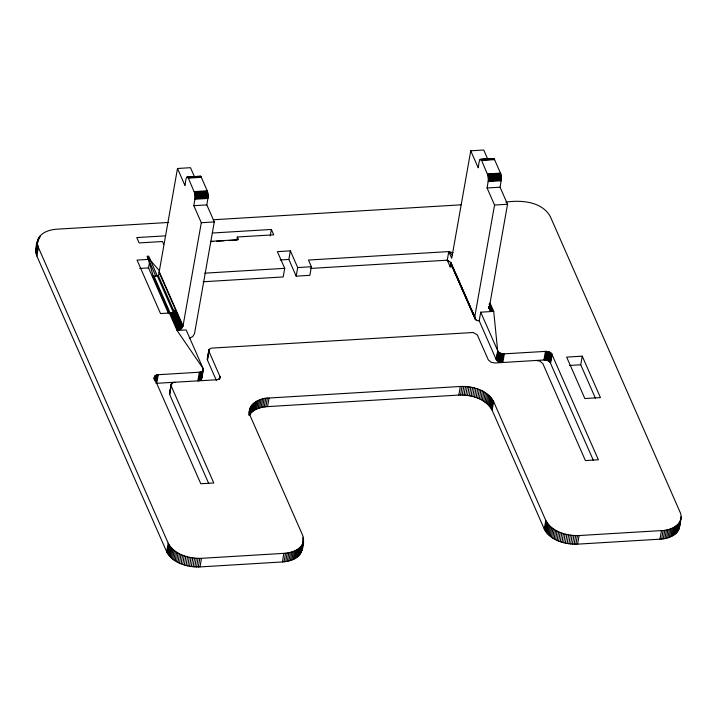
<?xml version="1.0" encoding="UTF-8"?>
<svg xmlns="http://www.w3.org/2000/svg" width="717" height="717" viewBox="0 0 717 717"><rect width="100%" height="100%" fill="white"/><g stroke="black" fill="none" stroke-linecap="round" stroke-linejoin="round"><path stroke-width="1.08" d="M505.835 202.113C521.241 199.926 541.819 201.378 550.324 216.588L680.137 512.305C684.995 523.535 670.933 530.903 661.486 530.58L579.103 535.545C566.753 536.002 552.036 532.023 545.789 520.408L493.637 401.619C487.39 390.003 472.682 386.024 460.323 386.481L269.054 398.016C259.608 397.684 245.546 405.06 250.403 416.29L302.547 535.079C304.743 541.873 303.318 550.504 298.604 555.944C294.275 560.04 288.171 561.554 282.373 561.949L199.998 566.914C187.639 567.371 172.922 563.383 166.676 551.776L36.863 256.05C34.828 249.274 36.074 240.598 40.806 235.185C45.144 231.089 51.239 229.574 57.037 229.18L168.683 222.449M302.036 548.048L301.857 550.19M174.419 312.262L158.466 275.928L155.768 276.117L147.048 256.238L148.652 256.148L173.505 312.773L160.518 313.562L137.046 260.092L150.041 259.312L147.89 257.484L153.268 276.269L177.072 330.501L180.666 329.246L183.032 325.885L201.307 222.718L193.823 205.671L195.123 197.883L194.8 193.366L188.347 178.121C185.479 174.159 185.434 185.031 184.977 185.524L177.493 168.486L190.489 167.697L194.45 176.723M189.297 338.227L192.739 336.596L194.504 333.701L214.293 221.929L206.819 204.892L208.109 197.094L207.455 191.322L201.127 176.902L200.428 176.212L199.559 176.812M536.137 360.49L539.901 361.108L542.805 363.519L585.404 460.565L598.399 459.785L551.507 353.454L549.231 351.966L546.22 351.348L504.338 353.839L502.814 362.435L499.05 361.825L496.155 359.405L479.198 320.786C476.93 321.108 474.224 319.316 474.762 316.797L494.551 205.035L487.076 187.988L488.367 180.2L488.053 175.683L481.6 160.438C478.723 156.476 478.687 167.348 478.23 167.841L470.746 150.803L483.742 150.014L487.703 159.04M496.155 359.405L497.67 350.81L493.717 311.402C491.441 311.725 488.734 309.932 489.281 307.423L507.546 204.246L500.072 187.209L501.362 179.411L500.708 173.639L494.372 159.219L493.681 158.529L493.009 158.815M310.273 268.445L447.265 260.181L450.957 262.565L450.195 266.867L452.427 266.715M153.268 276.269L154.012 276.179L177.825 330.412L186.169 329.954L203.126 368.574C204.076 370.814 201.28 372.284 199.389 372.222L158.26 374.704C156.369 374.65 153.572 376.111 154.531 378.361L200.796 483.76L213.791 482.98L171.193 385.934C170.234 383.685 173.03 382.224 174.921 382.278M208.683 483.401L169.669 394.529L169.535 393.113L170.359 391.894M216.462 380.637L207.473 360.158L207.5 358.303M593.282 460.197L549.984 362.049L547.707 360.561L544.696 359.943L495.008 362.972L491.253 362.363L488.349 359.943L477.298 334.893L473.184 332.509L211.318 348.13L209.301 349.296L208.835 351.079L219.778 376.138C220.737 378.388 217.941 379.849 216.05 379.795L156.745 383.299L158.26 374.704M37.822 239.908L37.454 244.165L38.386 247.455L168.199 543.181C174.446 554.788 189.163 558.776 201.522 558.319L283.896 553.354C291.532 552.897 301.283 549.966 303.381 541.586M250.708 406.736L249.184 415.34C252.976 409.156 260.728 407.086 267.531 406.611L458.799 395.076C471.159 394.619 485.866 398.607 492.122 410.214L544.266 529.003C550.513 540.618 565.229 544.597 577.588 544.149L659.963 539.175C668.387 538.951 680.406 534.407 679.546 524.19M158.466 275.928L177.493 168.486M175.163 311.438L175.459 309.61L173.855 311.886L170.404 313.517L172.636 313.401M35.886 250.6L37.553 240.939M35.85 251.676L38.198 238.895M35.931 252.76L37.454 244.165M38.118 241.136L38.691 237.91M36.128 253.863L37.651 245.259M38.906 239.111L39.292 236.96M36.442 254.956L37.965 246.361M39.614 238.196L40 236.054M36.863 256.05L38.386 247.455M168.405 313.221L148.518 267.907L149.468 262.539M154.012 379.096L154.397 376.945M154.182 378.657L154.567 376.506M154.272 379.32L154.845 376.093M154.46 380.028L155.222 375.726M154.738 380.781L155.688 375.403M155.284 380.512L156.234 375.134M155.714 381.381L156.862 374.928M156.019 383.38L157.543 374.785M169.472 393.57L171.229 384.079M169.517 394.045L171.04 385.45M169.669 394.529L171.506 383.667M171.497 385.45L171.883 383.299M166.676 551.776L168.199 543.181M167.213 552.87L168.737 544.266M199.389 372.222L197.865 380.826C203.933 380.861 201.818 372.589 203.278 369.049M167.859 553.945L169.382 545.35M198.591 380.745L200.115 372.15M199.272 380.602L200.796 371.998M168.603 555.003L170.126 546.408M199.9 380.395L201.414 371.791M200.446 380.127L201.97 371.523M169.463 556.042L170.987 547.447M200.912 379.804L202.436 371.2M201.289 379.436L203.126 368.574L177.072 330.501M201.567 379.024L203.323 369.524M170.413 557.064L171.937 548.469M171.462 558.05L172.985 549.455M207.267 359.199L208.853 350.138M207.312 359.674L209.023 349.699M207.473 360.158L209.301 349.296M172.6 559L174.123 550.405M173.828 559.923L175.351 551.319M175.127 560.793L176.651 552.198M176.507 561.626L178.031 553.022M177.959 562.406L179.483 553.802M179.474 563.132L180.998 554.537M236.771 240.222L237.336 237.004L273.724 234.809L271.376 229.458L212.411 233.016M181.042 563.804L182.566 555.209M182.665 564.422L184.188 555.818M184.323 564.969L185.846 556.374M186.017 565.462L187.54 556.867M219.214 379.365L219.778 376.138M219.554 378.773L219.94 376.622M219.608 379.248L219.985 377.097M187.746 565.883L189.27 557.288M189.494 566.242L191.018 557.647M191.251 566.538L192.774 557.934M193.025 566.753L194.54 558.158M194.782 566.905L196.306 558.301M196.539 566.977L198.062 558.382M198.277 566.986L199.801 558.382M199.998 566.914L201.522 558.319M270.228 235.911L271.376 229.458M249.193 411.925L249.579 409.774M249.077 413.037L249.839 408.735M249.077 414.166L250.215 407.722M249.095 415.143L249.471 413.001M249.785 414.39L251.308 405.795M250.493 413.476L252.017 404.881M251.308 412.607L252.832 404.012M252.223 411.791L253.746 403.187M253.226 411.011L254.75 402.416M254.338 410.294L255.852 401.699M255.521 409.631L257.045 401.036M256.794 409.022L258.317 400.427M258.147 408.484L259.671 399.88M259.572 408L261.096 399.405M453.01 252.707L448.779 251.586L308.453 260.047L311.393 266.733L309.869 275.328L296.175 276.153L297.698 267.558L290.367 250.851L277.371 251.631L284.712 268.337L283.188 276.941L203.117 281.763M261.06 407.588L262.583 398.984M262.61 407.238L264.125 398.634M296.175 276.153L288.843 259.446L290.367 250.851M264.206 406.96L265.729 398.356M265.855 406.745L267.369 398.15M267.531 406.611L269.054 398.016M282.373 561.949L283.896 553.354M284.057 561.814L285.581 553.21M285.707 561.599L287.23 553.004M287.302 561.321L288.826 552.726M288.852 560.972L290.376 552.377M290.34 560.56L291.864 551.965M291.765 560.076L293.28 551.481M293.11 559.529L294.633 550.934M294.382 558.928L295.906 550.333M295.574 558.265L297.098 549.661M296.677 557.539L298.2 548.944M297.689 556.768L299.213 548.173M298.604 555.944L300.127 547.349M299.41 555.083L300.934 546.479M300.118 554.169L301.642 545.574M302.906 539.417L303.282 537.275M300.719 553.219L302.529 543.737M302.915 541.586L303.479 538.368M301.212 552.242L303.56 539.453M301.588 551.23L303.524 540.528M450.195 266.867L447.265 260.181L448.779 251.586L452.579 255.171M470.746 150.803L451.719 258.272L448.779 251.586M458.799 395.076L460.323 386.481M460.511 395.004L462.035 386.409M462.25 395.013L463.774 386.418M464.007 395.094L465.53 386.49M465.772 395.237L467.296 386.642M479.198 320.786L480.722 312.191L492.982 311.402L489.388 303.219M467.538 395.461L469.061 386.857M469.303 395.748L470.827 387.153M471.051 396.107L472.566 387.512M472.772 396.528L474.296 387.933M474.475 397.021L475.989 388.426M476.133 397.577L477.656 388.972M477.755 398.186L479.27 389.591M479.323 398.858L480.847 390.263M480.829 399.593L482.353 390.989M482.281 400.373L483.805 391.769M483.661 401.197L485.185 392.602M484.97 402.076L486.493 393.472M486.198 402.99L487.712 394.386M487.336 403.94L488.86 395.345M488.385 404.926L489.908 396.331M496.415 359.88L497.939 351.276L480.722 312.191M496.773 360.337L497.939 351.276M497.231 360.768L498.754 352.164L498.297 351.733M489.335 405.947L490.858 397.343M497.768 361.162L499.292 352.567L498.754 352.164M490.186 406.987L491.71 398.392M498.378 361.52L499.901 352.916L499.292 352.567M490.939 408.045L492.462 399.45M499.05 361.825L500.574 353.221L499.901 352.916M499.776 362.076L501.291 353.472L500.574 353.221M491.584 409.129L493.108 400.525M492.122 410.214L493.637 401.619M500.52 362.264L502.043 353.66L501.291 353.472M501.291 362.39L502.814 353.786L504.338 353.839M502.061 362.443L503.585 353.848M543.943 359.952L545.467 351.357M544.696 359.943L546.22 351.348M545.467 359.997L546.99 351.402M546.237 360.122L547.761 351.527M546.99 360.31L548.505 351.715M547.707 360.561L549.231 351.966M548.38 360.866L549.903 352.271M548.989 361.225L550.513 352.63M549.527 361.619L551.05 353.024M549.984 362.049L551.507 353.454M550.342 362.506L551.866 353.911M550.611 362.981L552.126 354.386M544.266 529.003L545.789 520.408M544.795 530.096L546.318 521.501M545.44 531.172L546.963 522.576M546.193 532.238L547.716 523.634M547.044 533.278L548.568 524.683M548.003 534.29L549.527 525.695M549.052 535.276L550.566 526.681M550.19 536.235L551.714 527.64M595.37 398.114L580.734 364.765L582.258 356.17L566.663 357.111L584.848 398.544L600.443 397.603L582.258 356.17M551.409 537.15L552.932 528.554M552.717 538.028L554.241 529.424M554.098 538.852L555.621 530.257M555.55 539.632L557.073 531.037M557.064 540.358L558.579 531.763M558.633 541.03L560.156 532.435M560.246 541.649L561.769 533.054M561.913 542.204L563.437 533.6M563.607 542.688L565.13 534.093M565.337 543.119L566.86 534.524M567.084 543.477L568.608 534.873M568.841 543.764L570.365 535.169M570.607 543.979L572.13 535.384M572.372 544.131L573.896 535.536M574.129 544.212L575.652 535.608M575.868 544.212L577.391 535.617M577.588 544.149L579.103 535.545M659.963 539.175L661.486 530.58M661.648 539.041L663.171 530.446M663.288 538.834L664.811 530.23M664.892 538.557L666.416 529.953M666.443 538.207L667.957 529.603M667.93 537.786L669.445 529.191M669.346 537.311L670.87 528.707M670.7 536.764L672.223 528.169M671.972 536.155L673.496 527.56M673.164 535.491L674.688 526.896M674.267 534.774L675.79 526.17M675.28 534.004L676.803 525.4M676.194 533.179L677.708 524.584M677 532.31L678.524 523.715M677.708 531.396L679.232 522.801M678.309 530.455L679.833 521.851M678.802 529.469L680.325 520.874M679.178 528.456L681.15 516.688M679.447 527.416L681.114 517.764M36.298 248.503L37.167 246.505M187.2 176.982L200.428 176.212M480.453 159.299L493.681 158.529M186.976 177.081L200.661 176.337M480.229 159.398L493.914 158.654M186.761 177.287L192.174 176.956M195.427 176.758L199.756 176.499M480.014 159.604L488.68 159.075M187.899 177.35L200.894 176.57M481.152 159.667L494.147 158.887M188.732 177.466L191.986 177.269M486.314 159.515L488.483 159.389M188.132 177.691L201.127 176.902M481.385 160.008L494.372 159.219M188.347 178.121L201.343 177.341M481.6 160.438L494.596 159.649M194.262 191.591L207.249 190.803M487.506 173.899L500.502 173.12M194.459 192.102L207.455 191.322M487.712 174.419L500.708 173.639M194.639 192.703L207.634 191.923M487.892 175.02L500.887 174.231M194.8 193.366L207.796 192.577M488.053 175.683L501.049 174.894M194.934 194.074L207.921 193.294M488.178 176.391L501.174 175.611M195.033 194.827L208.029 194.038M488.286 177.144L501.282 176.355M195.105 195.598L208.1 194.809M488.358 177.915L501.353 177.126M195.141 196.368L208.136 195.589M488.394 178.685L501.389 177.906M195.149 197.139L208.145 196.359M488.402 179.456L501.389 178.667M195.123 197.883L208.109 197.094M488.367 180.2L501.362 179.411M195.06 198.582L208.047 197.802M488.313 180.899L501.3 180.11M194.961 199.227L207.957 198.448M488.214 181.544L501.21 180.756M193.823 205.671L206.819 204.892M487.076 187.988L500.072 187.209M213.334 219.752L461.183 204.811M201.307 222.718L214.293 221.929M494.551 205.035L507.546 204.246M165.69 235.83L136.768 237.578L139.107 242.929L162.499 241.512L163.673 244.183M210.592 241.36L238.51 239.675L237.336 237.004M210.888 241.611L213.119 241.477M216.453 241.279L224.242 240.804M228.687 240.545L236.476 240.07M139.761 268.436L148.518 267.907M280.186 259.966L288.843 259.446M204.766 273.159L284.712 268.337M297.698 267.558L311.393 266.733M569.594 365.437L580.734 364.765M154.012 276.179L155.768 276.117M502.043 353.66L502.814 353.786M447.265 260.181L448.887 261.454M452.176 265.711L450.903 263.175L474.708 317.407M148.249 267.925L148.733 268.409M147.89 257.484L159.317 270.641M490.123 303.219L493.717 311.402M489.137 304.16L492.283 311.321M489.379 306.034L491.62 311.151M489.227 306.795L491.028 310.891M488.698 306.464L490.5 310.56M488.698 307.091L490.052 310.156M488.537 307.127L489.693 309.69M450.957 262.565L474.762 316.797M453.072 267.755L454.417 270.829M455.322 272.872L467.896 301.525M468.793 303.569L470.146 306.643M471.042 308.686L475.98 319.943M450.948 263.766L475.532 319.54M451.11 264.322L475.174 319.074M159.228 271.653L183.032 325.885M159.066 272.272L182.871 326.504M175.19 310.219L182.611 327.113M174.831 310.811L182.243 327.705M174.383 311.375L181.795 328.261M173.855 311.886L181.267 328.78M173.245 312.352L180.666 329.246M172.591 312.755L180.003 329.65M171.892 313.087L179.304 329.981M171.157 313.347L178.569 330.241"/></g></svg>
